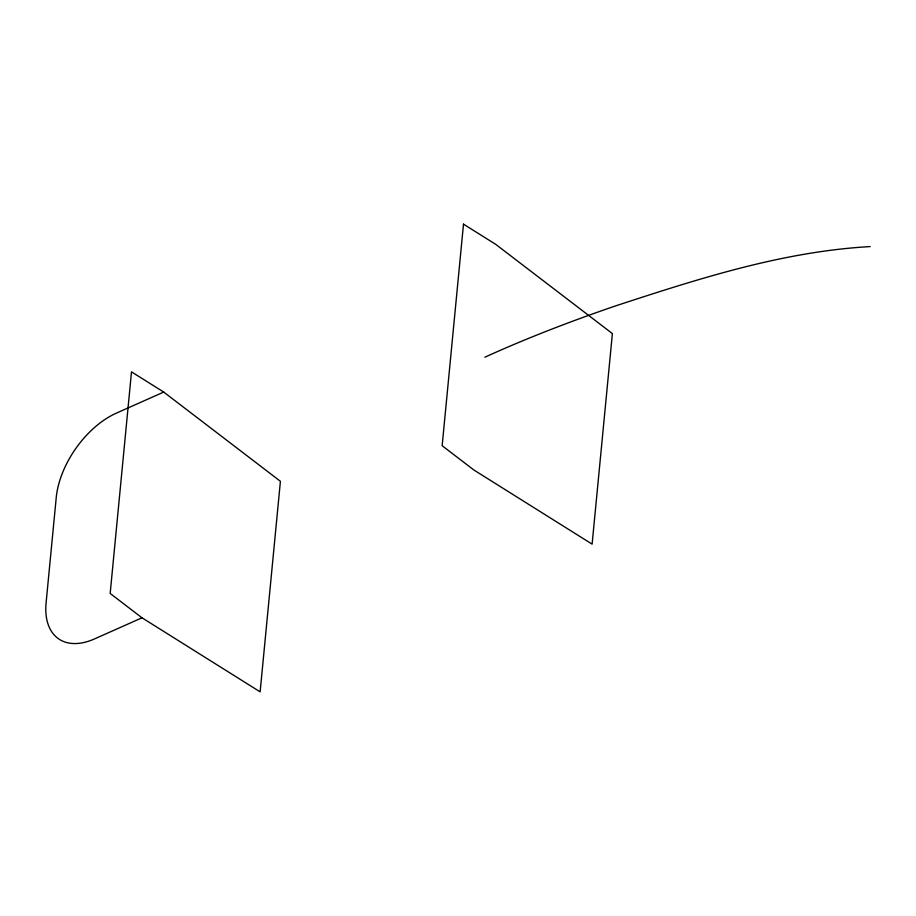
<?xml version="1.0" encoding="UTF-8"?>
<svg xmlns="http://www.w3.org/2000/svg" width="916" height="916" viewBox="0 0 916 916"><rect width="100%" height="100%" fill="white"/><g stroke="black" fill="none" stroke-linecap="round" stroke-linejoin="round"><path stroke-width="1.37" d="M163.724 392.071L116.298 413.173A73.234 42.709 -55.2 0 0 56.242 497.537L46.098 602.82A73.234 42.709 -55.2 0 0 94.566 638.899L141.991 617.796L260.133 691.855L280.411 481.301L163.724 392.071L131.503 371.862L110.172 593.453L141.991 617.796M484.85 357.206C527.421 337.878 571.126 321.15 615.346 305.978C698.198 278.853 782.573 251.499 870.2 246.587M463.496 224.145L442.153 445.726L473.973 470.068L592.114 544.138L612.392 333.584L495.716 244.343L463.496 224.145"/></g></svg>
